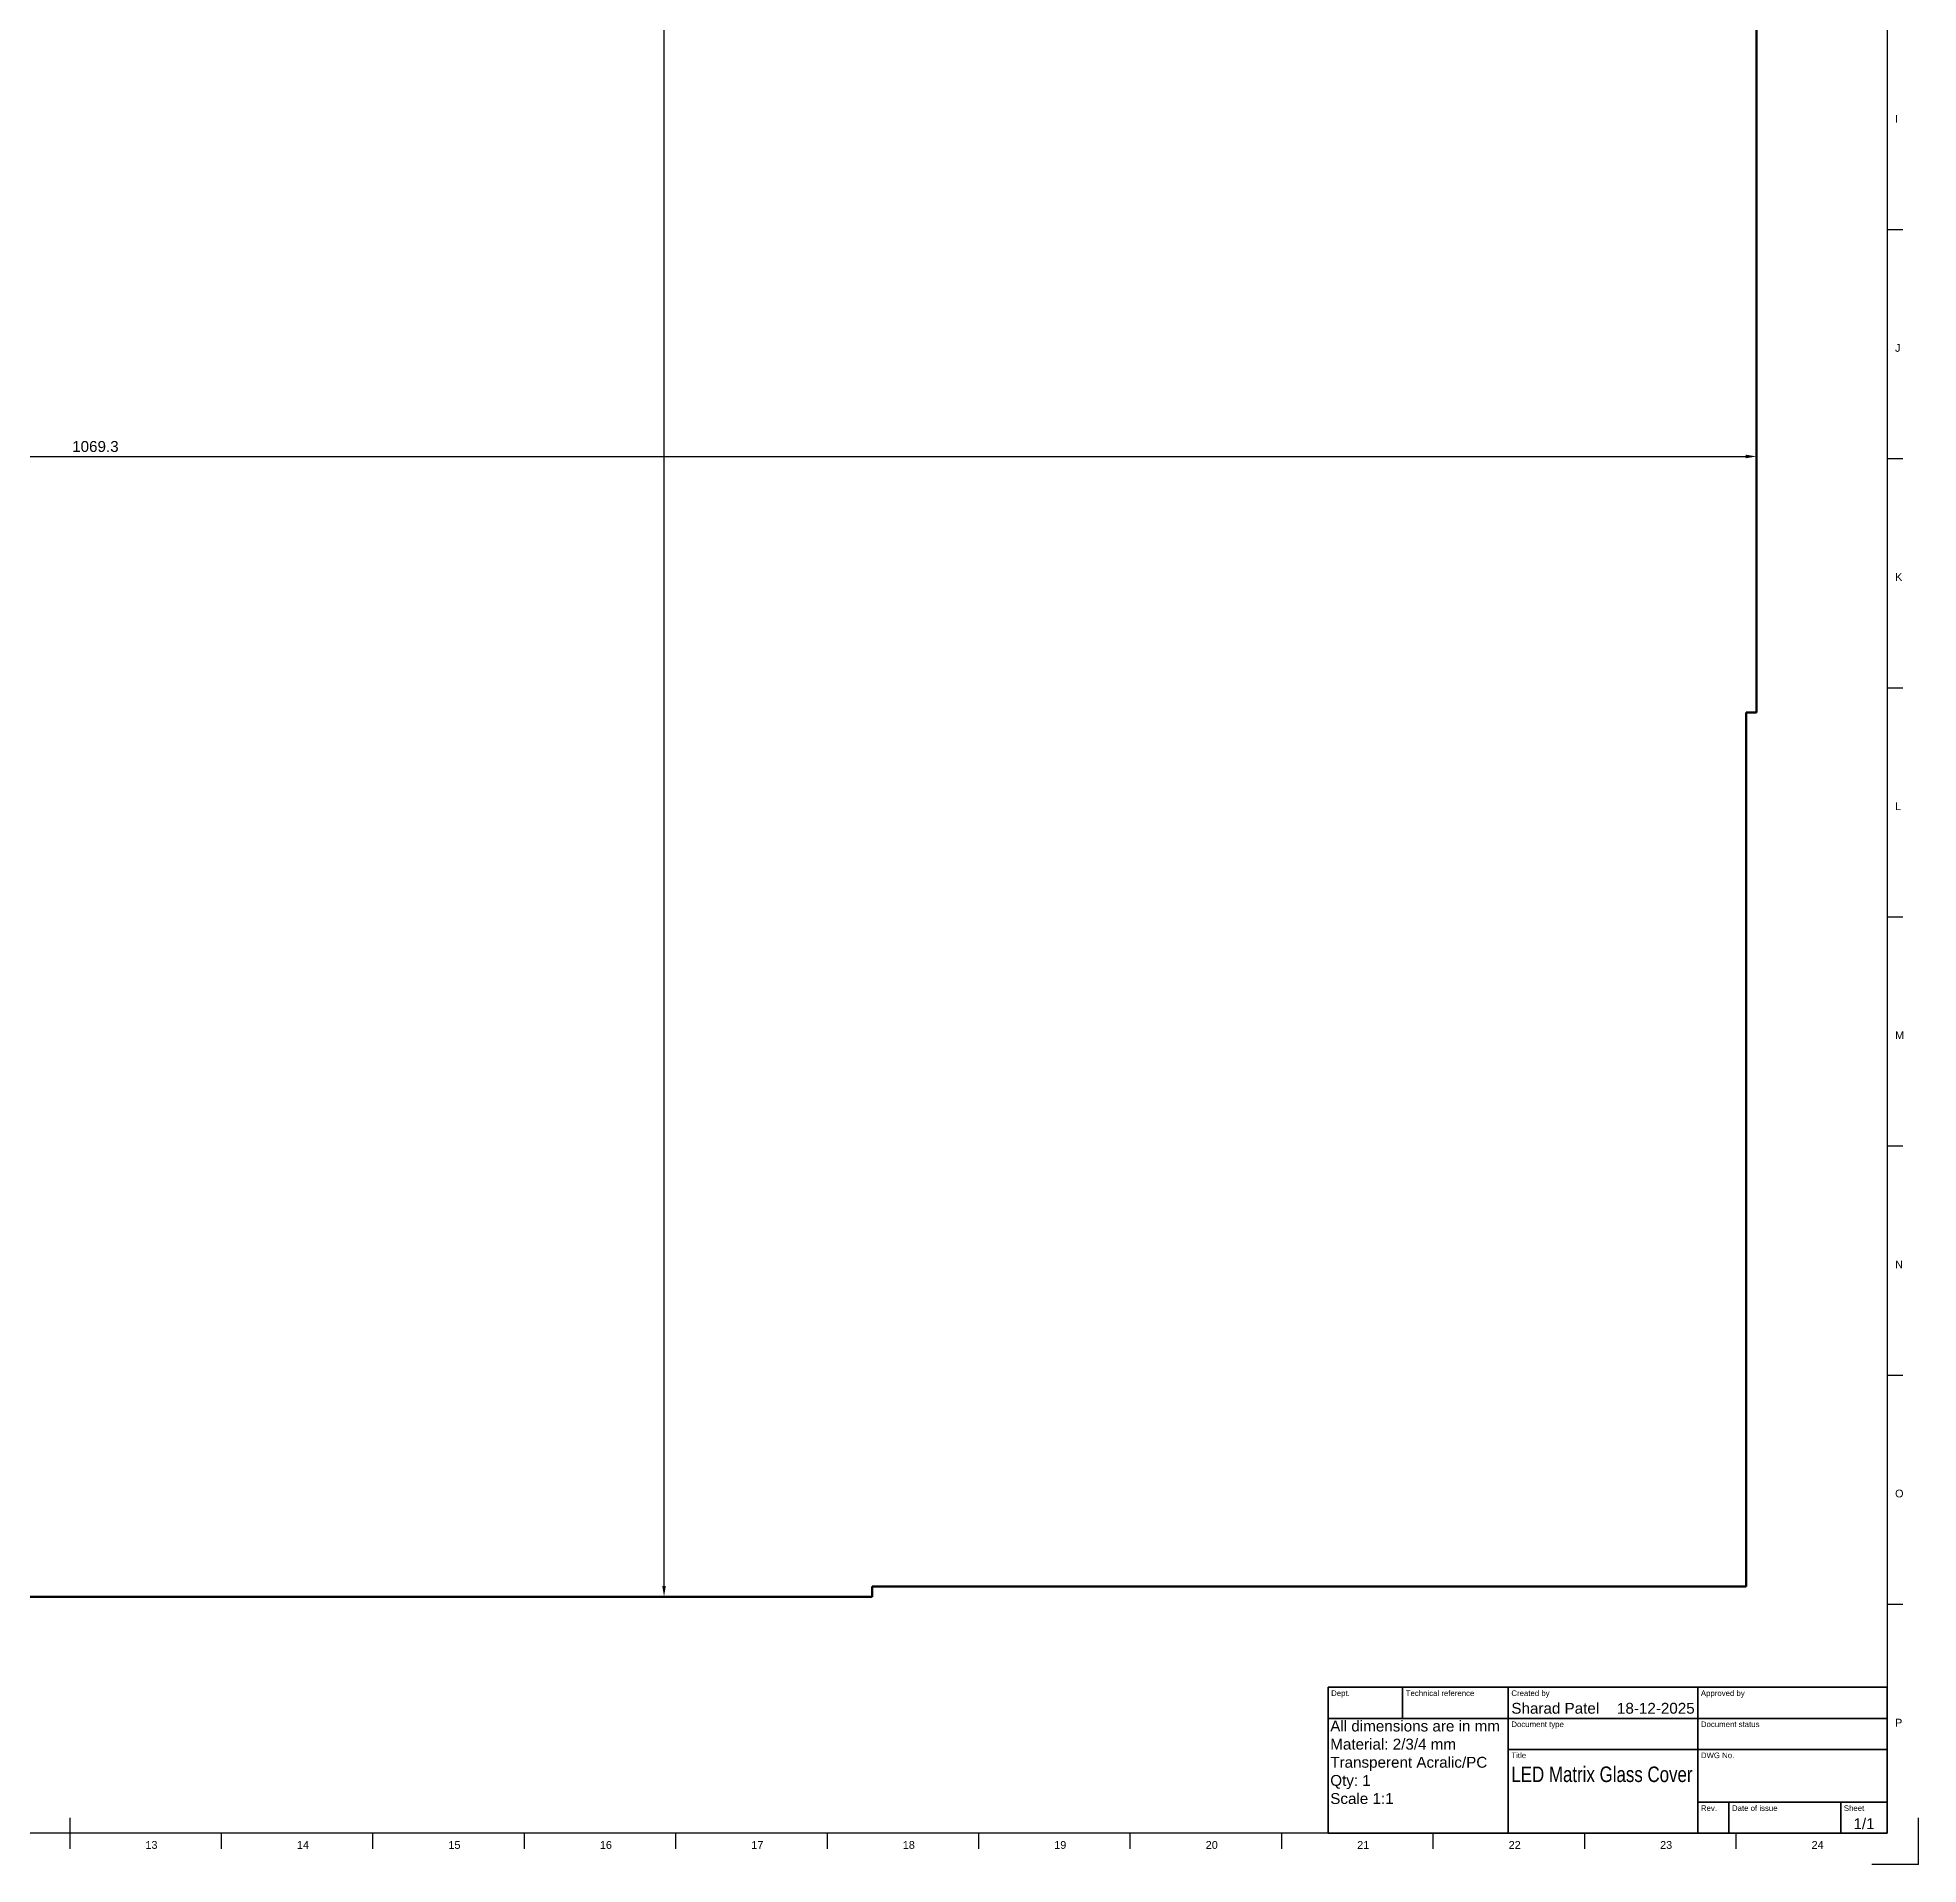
# Model space of a CAD drawing. Header units: millimetres. Extents: x 0 to 1200, y 0 to 1200.
# Drawn here: x 595 to 1200, y 0 to 588 of the extents above; entities that cross this region are included whole.
import ezdxf
from ezdxf.enums import TextEntityAlignment as Align

# ---------------------------------------------------------------- set-up
doc = ezdxf.new("R2010")
doc.units = ezdxf.units.MM
doc.header["$LTSCALE"] = 0.75
for name, color, linetype, lineweight in [('BORDER', 7, 'Continuous', 25), ('FD_Dimensions', 7, 'Continuous', 25), ('Notes', 7, 'Continuous', 25), ('TITLEBLOCK', 7, 'Continuous', 35), ('Visible', 7, 'Continuous', 50)]:
    doc.layers.add(name, color=color, linetype=linetype, lineweight=lineweight)
doc.styles.add('FusionTitle', font='arial.ttf')
doc.styles.get("Standard").update_dxf_attribs({"font": 'arial.ttf'})
doc.dimstyles.new('Dim-ISO-25', dxfattribs={"dimtxt": 3.5, "dimasz": 3.5, "dimexe": 2.1, "dimexo": 2.1, "dimgap": 1.4, "dimtad": 1, "dimzin": 12, "dimdsep": 46, "dimtxsty": 'Standard', "dimcen": 0, "dimazin": 3, "dimtp": 0.1, "dimtm": 0.1, "dimtfac": 0.714286, "dimtmove": 0, "dimatfit": 3, "dimfxl": 1, "dimtzin": 12, "dimarcsym": 0})

# ---------------------------------------------------------------- blocks, each defined once
blk = doc.blocks.new('ISO_TITLEBLOCK')
at = {"layer": 'TITLEBLOCK'}
for p, q in [((0, 47), (-180, 47)), ((-180, 47), (-180, 0)), ((-156, 37), (-156, 47)), ((-122, 0), (-122, 47)), ((-61, 0), (-61, 47)), ((0, 0), (0, 47)), ((-180, 37), (0, 37)), ((-122, 27), (0, 27)), ((-61, 10), (0, 10)), ((-51, 0), (-51, 10)), ((-15, 0), (-15, 10)), ((-180, 0), (0, 0))]:
    blk.add_line(p, q, dxfattribs=at)
at = {"layer": 'TITLEBLOCK', "style": 'FusionTitle'}
for s, p in [('Dept.', (-179, 46)), ('Technical reference', (-155, 46)), ('Created by', (-121, 46)), ('Approved by', (-60, 46)), ('Document type', (-121, 36)), ('Document status', (-60, 36)), ('Title', (-121, 26)), ('DWG No.', (-60, 26)), ('Rev.', (-60, 9)), ('Date of issue', (-50, 9)), ('Sheet', (-14, 9))]:
    blk.add_text(s, height=1.8, dxfattribs=at).set_placement(p, align=Align.TOP_LEFT)
for tag, height, p in [('DEPT', 3.5, (-179, 42)), ('TECHNICAL_REFERENCE', 3.5, (-155, 42)), ('CREATED_BY', 3.5, (-121, 42)), ('APPROVED_BY', 3.5, (-60, 42)), ('DOCUMENT_TYPE', 3.5, (-121, 32)), ('DOCUMENT_STATUS', 3.5, (-60, 32)), ('TITLE_1', 5, (-121, 21.5)), ('TITLE_2', 5, (-121, 14)), ('TITLE_3', 5, (-121, 6.5)), ('DATE_OF_ISSUE', 3.5, (-50, 5))]:
    blk.add_attdef(tag, text='', height=height, dxfattribs=at).set_placement(p, align=Align.TOP_LEFT)
for tag, p in [('CREATED_DATE', (-62, 42)), ('APPROVED_DATE', (-0.99, 42))]:
    blk.add_attdef(tag, text='', height=3.5, dxfattribs=at).set_placement(p, align=Align.TOP_RIGHT)
for tag, height, p in [('DRAWING_NUMBER', 5, (-30.5, 19.75)), ('REV', 3.5, (-56, 4.85)), ('SHEET', 3.5, (-7.5, 4.85))]:
    blk.add_attdef(tag, text='', height=height, dxfattribs=at).set_placement(p, align=Align.TOP_CENTER)
blk = doc.blocks.new('Custom1200.000000x1200.000000x24x16')
for p, q in [((1190, 1190), (1190, 10)), ((1190, 526.25), (1195, 526.25)), ((1190, 452.5), (1195, 452.5)), ((1190, 378.75), (1195, 378.75)), ((1190, 305), (1195, 305)), ((1190, 231.25), (1195, 231.25)), ((1190, 157.5), (1195, 157.5)), ((1190, 83.75), (1195, 83.75)), ((605, 15), (605, 5)), ((1200, 0), (1200, 15)), ((1190, 10), (20, 10)), ((653.75, 10), (653.75, 5)), ((702.5, 10), (702.5, 5)), ((751.25, 10), (751.25, 5)), ((800, 10), (800, 5)), ((848.75, 10), (848.75, 5)), ((897.5, 10), (897.5, 5)), ((946.25, 10), (946.25, 5)), ((995, 10), (995, 5)), ((1043.75, 10), (1043.75, 5)), ((1092.5, 10), (1092.5, 5)), ((1141.25, 10), (1141.25, 5)), ((1200, 0), (1185, 0))]:
    blk.add_line(p, q)
at = {"char_height": 2.5, "attachment_point": 1}
for s, insert in [('I', (1192.5, 563.125)), ('J', (1192.5, 489.375)), ('K', (1192.5, 415.625)), ('L', (1192.5, 341.875)), ('M', (1192.5, 268.125)), ('N', (1192.5, 194.375)), ('O', (1192.5, 120.625)), ('P', (1192.5, 46.875)), ('13', (629.375, 7.5)), ('14', (678.125, 7.5)), ('15', (726.875, 7.5)), ('16', (775.625, 7.5)), ('17', (824.375, 7.5)), ('18', (873.125, 7.5)), ('19', (921.875, 7.5)), ('20', (970.625, 7.5)), ('21', (1019.375, 7.5)), ('22', (1068.125, 7.5)), ('23', (1116.875, 7.5)), ('24', (1165.625, 7.5))]:
    blk.add_mtext(s, dxfattribs=dict(at, insert=insert))
blk = doc.blocks.new('*D6')
at = {"layer": 'Defpoints', "color": 0, "transparency": 16777216}
for p in [(78.614653, 453.17839), (1147.914653, 453.17839), (1147.914653, 370.819398)]:
    blk.add_point(p, dxfattribs=at)
at = {"layer": 'FD_Dimensions', "color": 0, "lineweight": -2, "transparency": 16777216}
for p, q in [((1147.914653, 372.919398), (1147.914653, 455.27839)), ((82.114653, 453.17839), (1144.414653, 453.17839))]:
    blk.add_line(p, q, dxfattribs=at)
at = {"layer": 'FD_Dimensions', "color": 0, "transparency": 16777216}
for points in [[(82.114653, 453.761723), (82.114653, 452.595057), (78.614653, 453.17839)], [(1144.414653, 453.761723), (1144.414653, 452.595057), (1147.914653, 453.17839)]]:
    blk.add_solid(points, dxfattribs=at)
at = {"layer": 'FD_Dimensions', "color": 0, "transparency": 16777216, "insert": (613.264653, 456.366589), "char_height": 3.5, "attachment_point": 5}
blk.add_mtext('1069.3', dxfattribs=at)
blk = doc.blocks.new('*D7')
at = {"layer": 'Defpoints', "color": 0, "transparency": 16777216}
for p in [(796.289571, 1155.441606), (796.289571, 1155.441606), (796.289571, 86.141606)]:
    blk.add_point(p, dxfattribs=at)
at = {"layer": 'FD_Dimensions', "color": 0, "lineweight": -2, "transparency": 16777216}
blk.add_line((796.289571, 89.641606), (796.289571, 1151.941606), dxfattribs=at)
at = {"layer": 'FD_Dimensions', "color": 0, "transparency": 16777216}
for points in [[(795.706238, 1151.941606), (796.872905, 1151.941606), (796.289571, 1155.441606)], [(795.706238, 89.641606), (796.872905, 89.641606), (796.289571, 86.141606)]]:
    blk.add_solid(points, dxfattribs=at)
at = {"layer": 'FD_Dimensions', "color": 0, "transparency": 16777216, "insert": (793.101372, 620.791606), "char_height": 3.5, "attachment_point": 5, "rotation": 90}
blk.add_mtext('1069.3', dxfattribs=at)

msp = doc.modelspace()

# ---------------------------------------------------------------- linework, layer by layer
at = {"layer": 'Visible', "extrusion": (-1e-16, -1, 0)}
for p, q in [((1147.914653, 370.819398), (1147.914653, 870.819398)), ((1144.614653, 370.819398), (1144.614653, 89.441606)), ((1147.914653, 370.819398), (1144.614653, 370.819398)), ((363.264653, 86.141606), (863.264653, 86.141606)), ((863.264653, 89.441606), (863.264653, 86.141606)), ((1144.614653, 89.441606), (863.264653, 89.441606))]:
    msp.add_line(p, q, dxfattribs=at)

# ---------------------------------------------------------------- block references
at = {"layer": 'BORDER'}
msp.add_blockref('Custom1200.000000x1200.000000x24x16', (0, 0), dxfattribs=at)
at = {"layer": 'TITLEBLOCK'}
ref = msp.add_blockref('ISO_TITLEBLOCK', (1190, 10), dxfattribs=at)
ref.add_attrib('CREATED_DATE', '18-12-2025', dxfattribs={"height": 3.5, "style": 'FusionTitle'}).set_placement((1128, 52), align=Align.TOP_RIGHT)
ref.add_attrib('SHEET', '1/1', dxfattribs={"height": 3.5, "style": 'FusionTitle'}).set_placement((1182.5, 14.85), align=Align.TOP_CENTER)
ref.add_attrib('TITLE_1', 'LED Matrix Glass Cover', dxfattribs={"height": 5, "style": 'FusionTitle', "width": 0.778418}).set_placement((1069, 31.5), align=Align.TOP_LEFT)
ref.add_attrib('CREATED_BY', 'Sharad Patel', dxfattribs={"height": 3.5, "style": 'FusionTitle'}).set_placement((1069, 52), align=Align.TOP_LEFT)

# ---------------------------------------------------------------- texts
at = {"layer": 'Notes', "insert": (1010.711366, 46.283855), "char_height": 3.5, "attachment_point": 1}
msp.add_mtext_dynamic_manual_height_columns('All dimensions are in mm\\PMaterial: 2/3/4 mm Transperent Acralic/PC\\PQty: 1\\PScale 1:1', width=57.288634, gutter_width=17.5, heights=[0], dxfattribs=at)

# ---------------------------------------------------------------- dimensions: what is measured, and where the dimension line sits
at = {"layer": 'FD_Dimensions'}
dim = msp.add_linear_dim(base=(796.289571, 1155.441606), p1=(796.289571, 86.141606), p2=(796.289571, 1155.441606), angle=90, dimstyle='Dim-ISO-25', override={"dimlfac": 1, "dimclrd": 0, "dimclre": 0}, dxfattribs=at)
dim.commit()
dim.dimension.update_dxf_attribs({"geometry": '*D7', "text_midpoint": (793.101372, 620.791606)})
dim = msp.add_linear_dim(base=(1147.914653, 453.17839), p1=(78.614653, 453.17839), p2=(1147.914653, 370.819398), dimstyle='Dim-ISO-25', override={"dimlfac": 1, "dimclrd": 0, "dimclre": 0}, dxfattribs=at)
dim.commit()
dim.dimension.update_dxf_attribs({"geometry": '*D6', "text_midpoint": (613.264653, 456.366589)})

doc.saveas('drawing.dxf')
